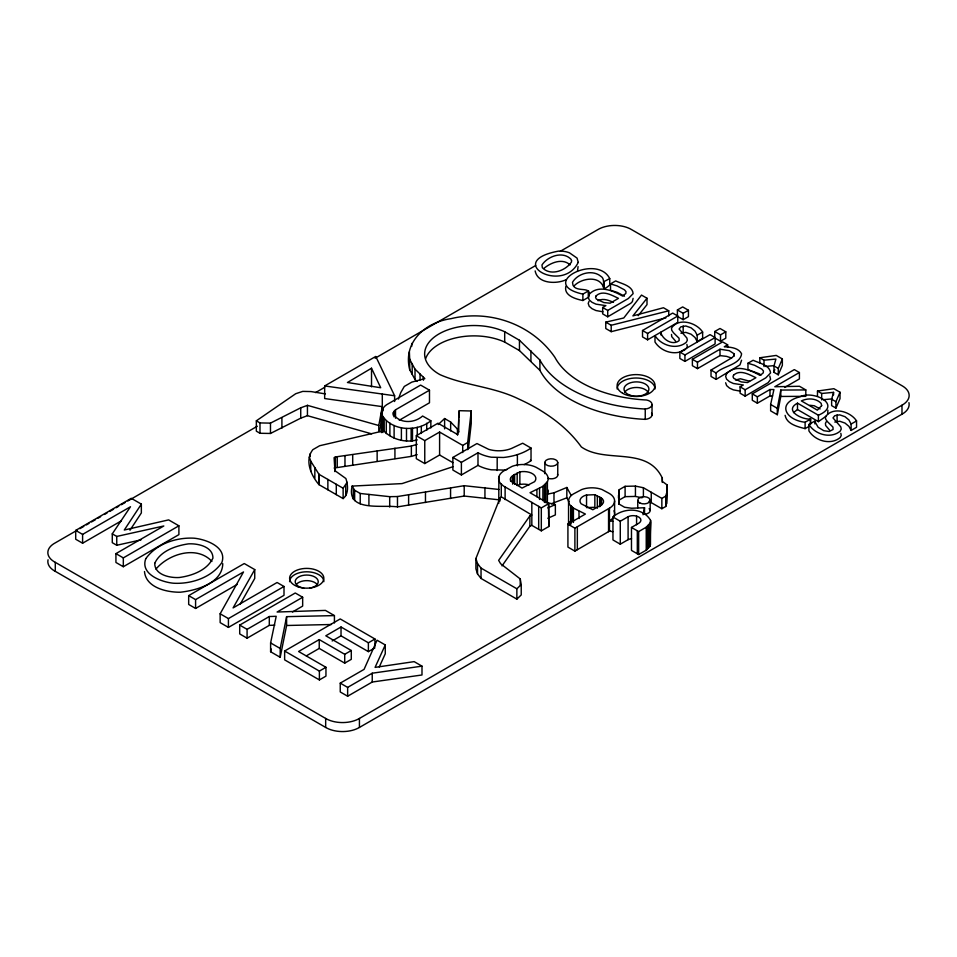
<?xml version="1.0" encoding="UTF-8"?>
<svg xmlns="http://www.w3.org/2000/svg" width="957" height="957" viewBox="0 0 957 957"><rect width="100%" height="100%" fill="white"/><g stroke="black" fill="none" stroke-linecap="round" stroke-linejoin="round"><path stroke-width="1.44" d="M468.416 448.63L471.239 423.604L471.239 410.996L459.264 410.685L457.841 434.681L437.971 423.209L416.295 435.722L416.295 458.666L424.764 463.559L439.598 455.006L452.852 462.65M649.013 501.324L661.849 508.729L665.773 506.468L666.551 503.609L667.077 484.924L662.4 481.431L662.28 478.01C646.968 445.747 605.482 463.906 581.354 446.943C565.802 425.315 542.846 410.015 518.897 399.081C493.908 386.724 465.15 385.659 440.041 374.677A49.321 28.471 0 0 1 436.739 335.321A49.321 28.471 0 0 1 504.698 331.732L519.46 340.261L539.904 360.011A121.025 69.873 0 0 0 645.245 409.022A8.075 4.665 0 0 0 652.028 404.811A8.075 4.665 0 0 0 646.573 400.002A105.33 60.817 0 0 1 554.904 357.344C532.164 324.22 489.625 309.207 450.998 318.669C425.482 322.234 402.67 341.984 409.704 369.725L415.015 379.51L417.037 381.448M666.551 503.609L667.077 484.924M612.958 517.007L620.28 521.242L628.091 516.732A7.788 4.498 0 0 1 635.352 515.835L637.123 516.278A7.788 4.498 0 0 1 639.061 523.072L631.476 527.439L631.476 550.395L638.654 554.534L646.238 550.155L650.018 546.16L650.593 520.393C643.116 507.27 623.521 507.437 612.958 517.007L612.958 539.951L620.28 544.186L628.091 539.676A7.788 4.498 0 0 1 631.524 538.695M650.449 544.796L650.593 520.393M381.412 432.612C382.979 423.628 377.261 410.804 386.652 404.715L420.637 385.085L429.478 390.193L429.478 402.801L399.272 420.243M471.239 410.996L467.686 442.517L462.71 445.4L439.598 432.05L424.764 440.615L416.295 435.722M618.521 498.13L619.167 489.733L625.1 486.312L635.436 486.096L643.403 487.747L661.849 498.394L665.773 496.133L666.551 493.262M618.689 504.16L619.167 489.733M378.781 431.428L378.781 425.518L382.298 406.641L324.662 398.543L324.662 385.946L375.754 356.447L394.619 395.767L394.619 401.509M379.594 431.499L382.298 416.989L382.298 394.045M777.311 414.716L777.311 408.328L780.792 390.061L805.806 389.93L805.806 396.33L780.792 396.449L777.311 414.716L770.636 410.864L770.636 404.476L773.926 389.559L769.99 389.523L757.37 396.808L752.286 393.877L752.286 400.277L757.37 403.208L769.99 395.923L772.61 395.935M274.815 625.172L269.3 625.364L247.085 638.187L239.705 633.917L239.705 625.088L247.085 629.347L269.3 616.535L276.202 616.296L270.604 642.925L270.604 651.753L280.198 657.292L280.198 648.463L286.61 616.655L334.424 615.602L334.424 622.959M280.198 657.292L286.61 625.495L286.61 616.655M270.604 651.753L271.19 648.954M643.02 514.758L644.528 507.736L631.596 508.239L624.598 507.27L619.083 504.088L618.521 495.176M565.85 286.406C563.637 295.617 575.911 299.122 582.885 300.51L588.591 297.208C592.909 284.983 576.868 293.261 573.004 285.21L572.489 282.315C577.813 273.188 592.598 269.228 601.02 276.441C607.324 279.982 598.436 295.019 609.741 284.995L609.741 278.607C596.881 252.887 536.59 283.858 582.885 294.11L588.591 290.82M827.661 414.058L827.901 410.242M417.168 444.311L411.366 446.034L335.381 456.956L334.101 457.697L334.938 470.677L345.896 478.536C347.965 484.984 348.994 493.788 343.132 498.585L318.968 484.637C311.121 475.533 304.326 460.508 312.819 449.682L319.65 445.735L383.709 430.829C392.035 439.514 405.624 443.067 417.252 439.897M409.369 362.201L410.146 359.389M759.822 357.774L776.223 355.418L782.359 358.959L782.359 365.347L778.28 374.809L773.986 372.333L773.986 365.945L775.9 359.066L764.009 360.191L759.822 357.774L759.822 362.882M773.986 372.333L774.751 369.581M817.481 391.054L833.882 388.698L840.019 392.238L840.019 398.638L835.939 408.101L831.633 405.624L831.633 399.225L833.559 392.346L821.668 393.471L817.481 391.054L817.481 396.174M577.538 271.046L578.064 266.584M650.018 546.16L650.449 521.852M498.884 476.849L498.776 500.104A19.678 11.364 0 0 0 498.848 503.215M510.56 478.488L510.763 477.89A9.51 5.491 0 0 1 512.653 475.737L519.866 471.909A12.142 7.01 0 0 1 532.882 473.954A12.142 7.01 0 0 1 534.58 481.682L522.032 488.106L511.277 481.455A9.51 5.491 0 0 1 510.56 478.488L510.571 481.251M398.435 399.081L400.744 392.621L404.285 386.461L411.809 382.118L424.836 378.637L415.015 369.163L409.704 359.377L409.369 351.853M633.115 298.369L632.362 301.646L630.783 303.261L607.719 316.803L602.671 313.884L602.671 307.496L605.877 305.642L595.924 304.135L592.024 302.316L589.189 299.864L588.208 297.029L589.333 294.134C598.508 284.6 612.887 290.581 622.529 296.036L625.83 293.5L626.01 291.646L624.454 289.804L617.109 285.928L610.53 283.894L610.53 290.282L617.109 292.328L624.454 296.192M588.962 301.491L588.208 303.417L589.189 306.264L592.024 308.704L595.924 310.523L602.934 311.815M501.277 496.815L531.829 515.033L529.879 515.895L498.645 560.371L500.631 563.721L520.261 578.961L521.23 584.595L521.23 594.943L516.864 599.13L481.036 578.447L477.531 573.949L475.904 568.841L475.904 558.493L500.033 498.035L501.277 496.815L501.277 484.218M778.28 374.809L778.28 368.421L782.359 358.959M835.939 408.101L835.939 401.713L840.019 392.238M393.339 415.434L393.339 412.623L395.504 409.823L429.478 390.193M385.264 644.946L375.072 667.388L414.154 661.634L421.989 666.156L421.989 674.984L372.237 682.03L347.642 696.229L340.249 691.971L340.249 683.131L364.067 669.386L377.046 640.209L385.264 644.946L385.264 653.787L379.271 666.981M343.132 498.585L343.132 488.249L347.14 482.268M686.301 348.659L687.329 346.601L686.887 344.424M188.673 595.625L244.25 563.541L254.741 569.594L233.089 607.91L277.099 582.502L284.002 586.485L284.002 595.326L228.424 627.409L220.146 622.624L220.146 613.796L243.509 571.951L195.587 599.608L188.673 595.625L188.673 604.453L195.587 608.449L237.204 584.416M240.303 603.975L254.741 578.423L254.741 569.594M826.573 421.283L825.436 423.305L825.652 425.53L829.563 430.064M75.699 530.405L131.276 498.31L141.349 504.136L124.29 530.011L168.635 519.89L178.899 525.812L178.899 534.64L123.321 566.723L115.929 562.465L115.929 553.625L163.814 525.979L116.754 536.434L112.28 533.85L130.487 506.743L82.601 534.389L75.699 530.405L75.699 539.234L82.601 543.217L121.431 520.799M129.985 530.214L141.349 512.964L141.349 504.136M502.018 565.898L529.879 526.242L531.829 525.369L541.315 530.848L548.816 526.517L548.816 503.573L530.022 492.711L542.894 486.323L547.512 481.527A19.224 11.101 0 0 0 543.109 471.215L536.016 467.231A20.145 11.628 0 0 0 512.27 466.298L504.746 470.342A19.678 11.364 0 0 0 499.303 475.629L498.776 477.16A19.678 11.364 0 0 0 500.379 483.249L503.25 485.881L541.315 507.904L548.816 503.573M155.943 569.104C168.671 553.876 196.711 545.059 211.928 561.4M665.869 317.915L611.2 331.672L605.769 328.538L605.769 322.138L623.761 317.987L641.513 295.079L647.004 298.249L632.9 315.906L663.452 307.747L668.752 310.798L668.752 315.918M638.187 315.678L647.004 304.637L647.004 298.249M631.476 527.439L638.654 531.59L646.238 527.211L650.018 523.204M516.864 599.13L516.864 588.782L521.23 584.595M438.222 424.549L444.61 418.544L450.651 422.025L457.458 429.095L458.738 432.241L458.738 419.633M826.405 416.008L818.402 421.63L797.492 409.548L797.492 403.16L818.402 415.23C843.021 404.679 813.247 390.037 800.267 396.712C775.948 402.897 785.506 420.111 805.112 422.252L810.651 419.058L810.651 424.166M760.935 374.821L763.267 372.847L763.447 370.993L761.892 369.151L754.547 365.275L747.967 363.241L747.967 369.641L759.2 373.756L760.994 374.941L759.966 375.383C750.324 369.928 735.945 363.947 726.77 373.481L725.645 376.376L726.626 379.211L729.461 381.664L733.361 383.482L743.314 384.989L740.108 386.843L740.108 393.231L745.156 396.15L768.22 382.609L770.564 379.367L769.811 376.053M797.492 403.16C783.412 410.589 802.325 419.896 810.651 419.058M793.509 412.623L797.492 409.548M683.717 350.633L685.439 349.317M574.332 285.653C581.832 277.913 600.338 275.233 603.747 288.117M543.959 268.343C550.873 262.613 562.453 257.84 570.097 264.874M371.651 433.844L307.436 415.685L300.737 418.161L270.472 433.461L259.993 433.282L256.332 431.164L256.332 420.829L295.725 393.71L302.759 391.389L311.085 391.58L325.38 393.901M567.92 524.149L574.894 528.168L610.303 507.688A18.303 10.563 0 0 0 608.915 493.238L601.905 489.482A18.733 10.814 0 0 0 581.724 489.541L573.219 494.051A17.872 10.324 0 0 0 569.834 504.865L573.422 508.107L585.397 514.053L567.92 524.149L567.92 547.093L574.894 551.124L610.303 530.633M371.519 368.218L347.451 382.501L380.707 387.741L371.519 368.218L371.519 386.855M381.412 413.962C390.324 431.152 416.893 432.492 430.853 420.781L422.611 416.02C414.441 423.341 400.038 423.879 393.423 414.357L393.339 412.623M77.302 530.154L55.291 542.858A22.86 13.195 0 0 0 55.291 562.345L55.291 571.341L325.667 727.44A23.518 13.577 0 0 0 359.425 727.44L901.984 414.202A23.447 13.542 0 0 0 908.935 402.646M79.898 528.659L83.785 526.41M86.369 524.914L88.965 523.419M91.549 521.924L95.437 519.687M98.021 518.192L100.617 516.696M104.492 514.447L107.088 512.952M109.672 511.457L113.56 509.22M116.156 507.724L118.74 506.229M121.336 504.734L125.211 502.485M127.807 500.99L257.289 426.236M315.559 392.597L324.626 387.358M375.132 358.205L535.693 265.508M560.3 251.296L597.85 229.62A23.303 13.446 0 0 1 631.596 229.62L901.984 385.719A23.447 13.542 0 0 1 901.984 405.206L901.984 414.202M115.929 553.625L123.321 557.895L178.899 525.812M603.747 281.729L609.741 278.607M610.53 283.894L615.686 280.915C621.691 283.798 632.421 285.653 633.127 293.632L628.354 298.5L607.719 310.415L602.671 307.496M334.101 468.033L411.366 456.381L417.168 454.659M677.4 309.96L682.664 306.922L688.442 310.259L688.442 316.647L683.178 319.686L677.4 316.348L677.4 309.96L683.178 313.298L688.442 310.259M642.518 330.5L672.699 313.083L677.771 316.013L677.771 322.401L647.59 339.831L642.518 336.9L642.518 330.5L647.59 333.431L677.771 316.013M506.827 469.66A46.295 26.736 0 0 1 503.645 470.066L491.24 469.803A34.177 19.726 0 0 1 477.986 465.389L461.394 474.971L452.876 470.054L452.876 457.446L476.957 443.546L488.644 449.335A21.82 12.597 0 0 0 511.373 448.51L522.689 443.223L531.027 448.043L531.027 460.652A46.295 26.736 0 0 1 524.125 464.623M452.876 457.446L461.394 462.363L477.986 452.781A34.177 19.726 0 0 0 491.24 457.207L503.645 457.47A46.295 26.736 0 0 0 515.943 455.065L518.79 454.156A46.295 26.736 0 0 0 531.027 448.043M682.604 351.063C672.95 355.406 660.497 350.848 654.995 342.008L654.995 335.62C661.155 345.644 676.826 350.298 686.301 342.271L687.329 340.214L686.887 338.036L679.087 329.041L680.882 326.827L685.798 325.978L691.098 327.82L695.021 331.122L697.198 335.177L702.629 332.043C696.505 322.557 678.716 317.293 671.515 328.048L671.742 330.273L673.453 332.737L679.051 338.24L679.171 340.596C672.592 346.015 662.531 339.448 660.701 332.33M680.882 333.215L685.798 332.366L691.098 334.208L695.021 337.51L697.198 341.577L702.629 338.443L702.629 332.043M714.735 331.517L719.999 328.478L725.789 331.816L725.789 338.204L720.513 341.242L714.735 337.905L714.735 331.517L720.513 334.854L725.789 331.816M679.853 352.056L710.034 334.639L715.106 337.57L715.106 343.958L684.937 361.387L679.853 358.456L679.853 352.056L684.937 354.987L715.106 337.57M220.146 613.796L228.424 618.581L284.002 586.485M731.483 358.026L726.566 356.363L719.999 355.609L697.474 368.624L692.389 365.694L692.389 359.294L722.571 341.876L727.643 344.807L727.643 347.367M239.705 625.088L295.27 592.993L302.663 597.264L302.663 606.092L292.435 612.002M692.389 359.294L697.474 362.225L719.999 349.221L729.306 350.681L733.959 353.707L733.995 355.681L731.89 357.786L711.027 370.06L711.027 376.448L716.111 379.391L739.976 364.88L741.591 360.179M727.643 344.807L724.293 346.745C730.37 347.2 738.421 347.606 741.591 353.791C740.132 365 722.786 365.909 716.111 372.991L711.027 370.06M302.663 597.264L277.099 612.025L325.428 610.41L334.424 615.602M747.967 363.241L753.123 360.263C759.128 363.146 769.859 365 770.564 372.979L765.791 377.848L745.156 389.762L740.108 386.843M306.336 655.868L319.231 648.415L344.723 663.129L351.291 659.337L351.291 650.509L344.723 654.301L319.231 639.587L298.596 651.502L325.954 667.292L325.954 676.132L319.387 679.925L284.636 659.863L284.636 651.023L340.214 618.94L374.965 639.001L374.965 646.358M374.965 639.001L368.385 642.793L341.027 627.002L325.799 635.795L351.291 650.509M752.286 393.877L794.322 369.605L799.406 372.536L799.406 378.936L784.644 387.453M332.151 640.963L341.027 635.831L368.385 651.633L374.965 647.841M799.406 372.536L774.799 386.748L799.49 386.281L805.806 389.93M284.636 651.023L319.387 671.096L325.954 667.292M619.167 500.08L625.1 496.647L635.436 496.432L642.075 497.807M340.249 683.131L347.642 687.401L372.237 673.202L421.989 666.156M840.808 433.294L841.239 435.471L840.21 437.528C830.748 445.555 815.077 440.902 808.916 430.877L808.916 424.477L814.622 421.188L818.115 427.241L823.762 430.698L829.217 431.499L833.092 429.466L832.961 427.097L827.374 421.594L825.652 419.142L825.436 416.905C832.626 406.163 850.426 411.414 856.551 420.913L856.551 427.3L851.12 430.435L848.943 426.379L845.007 423.078L839.72 421.236L834.803 422.073M785.111 415.338C786.81 424.226 797.552 426.69 805.112 428.64L809.538 426.092M808.916 424.477C815.077 434.514 830.748 439.155 840.21 431.128L841.239 429.071L840.808 426.894L832.997 417.91L834.803 415.685L839.72 414.848L845.007 416.69L848.943 419.979L851.12 424.047L856.551 420.913M55.291 562.345L325.667 718.444A23.518 13.577 0 0 0 359.425 718.444L901.984 405.206M256.332 420.829L259.993 422.934L270.472 423.114L300.737 407.814L307.436 405.349L378.781 425.518M547.835 507.916L555.359 504.566L555.359 514.914L547.835 518.263M598.017 300.725C602.958 297.974 608.748 300.235 613.449 302.376M735.454 380.073L740.359 378.769L749.57 381.197M548.014 490.02A19.224 11.101 0 0 1 547.512 494.135L553.983 492.795L566.831 487.472L570.862 494.817M551.352 503.741L566.831 497.819L566.831 487.472M452.972 466.705L402.06 483.596L352.152 486.084C345.836 512.33 382.322 504.554 397.478 506.887L464.205 496.049L498.884 499.793M529.137 484.888A12.142 7.01 0 0 0 519.866 484.505L517.175 485.51L517.175 472.902M566.317 279.635C556.484 284.325 537.595 283.87 535.154 270.927M605.769 322.138L611.2 325.272L668.752 310.798M112.28 533.85L112.28 542.679L116.754 545.263L141.002 539.88M352.152 486.084L354.652 490.259L360.227 493.477L389.69 496.671L397.478 496.539L464.205 485.701L498.884 489.458M765.504 366.435L774.416 365.598M823.152 399.727L832.076 398.878M286.61 625.495L331.433 624.502M809.861 405.278L814.216 405.744L820.161 408.938M594.847 494.697L586.222 495.044A11.293 6.52 0 0 0 581.162 503.789L592.826 509.758L601.845 504.554A8.84 5.108 0 0 0 601.558 498.262L594.847 494.697L594.847 507.294L586.545 507.593L586.545 494.984M740.371 391.162L733.361 389.87L729.461 388.063L726.626 385.611L725.645 382.764M324.662 385.946L394.619 395.767M612.791 521.326L609.453 520.799L610.303 520.297A18.303 10.563 0 0 0 612.97 517.845M612.791 531.661L609.453 531.147L609.453 508.203M545.299 502.21L555.359 504.566M773.986 365.945L778.28 368.421M831.633 399.225L835.939 401.713M770.636 404.476L777.311 408.328M425.686 358.516A49.321 28.471 0 0 1 504.698 342.08L519.46 350.597L539.904 370.359A121.025 69.873 0 0 0 645.245 419.369A8.075 4.665 0 0 0 651.55 413.125M530.357 460.257L531.027 460.652M548.816 526.517L548.397 503.322M309.338 457.075L310.738 461.154L318.968 474.301L343.132 488.249M475.904 558.493L477.531 563.601L481.036 568.099L516.864 588.782M270.604 642.925L280.198 648.463M675.642 341.194L671.742 336.673L671.515 334.436M566.831 497.819L568.841 501.48M222.778 563.673C222.311 583.256 196.532 590.433 180.323 592.216C166.817 592.395 145.883 587.682 144.483 571.532M851.12 424.047L851.12 430.435M837.1 414.86L837.1 421.247M833.559 392.346L833.559 394.906M821.668 393.471L821.668 399.87M818.402 415.23L818.402 421.63M814.886 421.343L814.886 423.903M810.352 418.879L810.352 423.999M805.112 422.252L805.112 428.64M780.792 390.061L780.792 396.449M769.99 389.523L769.99 395.923M764.009 360.191L764.009 366.579M757.37 396.808L757.37 403.208M745.156 389.762L745.156 396.15M733.959 353.707L733.959 356.267M720.513 334.854L720.513 341.242M719.999 349.221L719.999 355.609M716.111 372.991L716.111 379.391M697.474 362.225L697.474 368.624M697.198 335.177L697.198 341.577M684.937 354.987L684.937 361.387M683.178 313.298L683.178 319.686M683.178 325.99L683.178 332.39M665.773 496.133L665.773 506.468M662.28 478.01L662.28 482.436M661.849 498.394L661.849 508.729M660.964 332.486L660.964 335.046M652.028 404.811L652.028 415.159M651.25 492.269L651.25 502.616M650.174 500.068L650.174 510.404M648.427 525.022L648.427 547.966M647.59 333.431L647.59 339.831M647.016 526.613L647.016 549.557M646.238 527.211L646.238 550.155M645.245 409.022L645.245 419.369M644.528 507.736L644.528 513.646M643.403 487.747L643.403 496.611M638.654 531.59L638.654 554.534M637.757 500.535L637.757 507.916M637.326 530.812L637.326 553.768M636.584 516.146L636.584 524.747M635.436 486.096L635.436 496.432M628.091 516.732L628.091 539.676M625.1 486.312L625.1 496.647M620.28 521.242L620.28 544.186M614.597 501.025L614.597 513.634M611.2 325.272L611.2 331.672M608.556 508.729L608.556 531.685M607.719 310.415L607.719 316.803M604.046 281.896L604.046 288.296M601.558 498.262L601.558 505.26M600.589 497.556L600.589 505.954M599.716 496.994L599.716 506.791M597.347 495.63L597.347 508.227M588.292 290.653L588.292 295.761M582.885 294.11L582.885 300.51M578.997 511.313L578.997 518.491M577.346 526.757L577.346 549.701M574.894 528.168L574.894 551.124M573.422 508.107L573.422 522.45M571.999 507.114L571.999 521.457M570.803 506.026L570.803 523.24M570.719 505.93L570.719 524.58M568.554 501.097L568.554 524.053M557.752 462.494A6.46 3.72 0 0 1 548.074 465.712A6.46 3.72 0 0 1 548.074 459.264A6.46 3.72 0 0 1 557.752 462.494L557.752 475.091M553.983 492.795L553.983 503.131M547.404 481.694L547.404 503.167M545.813 483.991L545.813 502.628M544.844 462.494L544.844 473.691M544.425 485.259L544.425 502.473M542.894 486.323L542.894 500.667M541.315 507.904L541.315 530.848M539.904 360.011L539.904 370.359M539.545 488.249L539.545 499.458M538.683 506.373L538.683 529.329M536.913 489.781L536.913 496.779M531.829 502.425L531.829 525.369M530.92 350.824L530.92 361.16M529.879 515.895L529.879 526.242M520.261 578.961L520.261 584.871M519.866 471.909L519.866 484.505M519.46 340.261L519.46 350.597M517.39 454.599L517.39 465.808M514.627 474.373L514.627 484.17M513.694 474.971L513.694 483.381M512.653 475.737L512.653 484.146M505.117 486.993L505.117 499.602M504.698 331.732L504.698 342.08M500.033 498.035L500.033 500.99M497.185 457.901L497.185 470.509M484.936 487.556L484.936 497.891M481.036 568.099L481.036 578.447M477.986 452.781L477.986 465.389M477.531 563.601L477.531 573.949M467.758 441.907L467.686 449.694M464.205 485.701L464.205 496.049M462.71 445.4L462.71 452.565M461.394 462.363L461.394 474.971M459.264 410.685L459.264 417.683M457.458 429.095L457.458 435.004M450.651 422.025L450.651 430.889M450.568 488.226L450.568 498.573M444.61 418.544L444.61 428.88M439.598 432.05L439.598 455.006M430.853 420.781L430.853 427.946M426.726 423.233L426.726 430.243M425.47 492.161L425.47 502.497M424.764 440.615L424.764 463.559M423.413 377.261L423.413 380.216M421.319 426.451L421.319 433.449M420.063 374.031L420.063 379.941M417.252 427.289L417.252 435.698M415.015 369.163L415.015 379.51M412.491 428.281L412.491 440.89M412.192 363.959L412.192 374.307M411.701 343.431L411.701 346.386M411.366 446.034L411.366 456.381M411.127 428.341L411.127 440.95M409.704 359.377L409.704 369.725M408.615 494.793L408.615 505.14M406.498 428.533L406.498 441.141M401.39 427.647L401.39 440.256M397.478 496.539L397.478 506.887M395.504 409.823L395.504 418.221M394.93 448.199L394.93 458.547M394.105 425.494L394.105 438.091M393.961 411.235L393.961 416.845M389.882 423.054L389.882 435.662M389.69 496.671L389.69 507.007M386.293 420.984L386.293 433.581M383.769 418.329L383.769 430.937M383.709 418.221L383.709 430.829M383.171 407.909L383.171 410.78M382.92 416.762L382.92 432.54M381.735 410.816L381.735 432.337M377.142 451.01L377.142 461.346M372.237 673.202L372.237 682.03M368.912 494.422L368.912 504.758M368.385 642.793L368.385 651.633M360.227 493.477L360.227 503.813M359.425 718.444L359.425 727.44M354.652 490.259L354.652 500.607M353.336 488.907L353.336 499.243M352.702 454.862L352.702 465.198M347.642 687.401L347.642 696.229M345.716 485.366L345.716 495.714M344.975 455.927L344.975 466.262M344.723 654.301L344.723 663.129M341.027 627.002L341.027 635.831M337.247 456.991L337.247 467.327M336.29 484.302L336.29 494.649M335.381 456.956L335.381 467.303M334.902 465.7L334.902 471.61M334.854 460.126L334.854 470.461M327.868 479.433L327.868 489.781M325.667 718.444L325.667 727.44M319.387 671.096L319.387 679.925M319.231 639.587L319.231 648.415M318.968 474.301L318.968 484.637M318.813 474.05L318.813 484.398M314.841 467.698L314.841 478.045M310.738 461.154L310.738 471.49M310.247 453.57L310.247 456.525M307.436 405.349L307.436 415.685M300.737 407.814L300.737 418.161M281.908 417.79L281.908 428.138M270.472 423.114L270.472 433.461M269.3 616.535L269.3 625.364M259.993 422.934L259.993 433.282M247.085 629.347L247.085 638.187M228.424 618.581L228.424 627.409M195.587 599.608L195.587 608.449M123.321 557.895L123.321 566.723M116.754 536.434L116.754 545.263M82.601 534.389L82.601 543.217M55.291 571.341A22.86 13.195 0 0 1 48.065 559.773M303.752 588.1A11.508 6.639 0 0 1 297.304 577.872A11.508 6.639 0 0 1 316.145 577.872A11.508 6.639 0 0 1 309.709 588.1M296.766 583.949A11.508 6.639 0 0 1 316.695 583.949M624.586 392.514A12.441 7.178 0 0 1 636.967 387.477A12.441 7.178 0 0 1 648.583 393.088M289.6 581.677A17.13 9.893 0 0 1 306.73 571.796A17.13 9.893 0 0 1 323.849 581.677M617.121 388.949A18.961 10.946 0 0 1 636.082 378.003A18.961 10.946 0 0 1 655.043 388.949M613.975 510.763A18.303 10.563 0 0 1 613.844 516.493M568.709 525.333A17.872 10.324 0 0 1 569.068 521.493M649.133 508.646A6.221 3.589 0 0 1 644.372 514.22M557.524 474.134A6.46 3.72 0 0 1 555.227 478.045A6.46 3.72 0 0 1 548.074 478.321M154.735 563.29C154.555 574.966 170.083 578.1 179.342 577.502C192.058 575.755 207.059 570.384 212.933 558.134C213.076 546.543 197.549 543.253 188.266 543.887C175.645 545.789 160.429 550.933 154.735 563.29M571.544 260.615L571.473 262.015C565.683 270.735 550.634 276.382 542.368 267.745L541.961 264.969C547.727 256.213 562.752 250.698 571.03 259.287L571.544 260.615M578.231 262.397C562.572 294.589 503.382 261.225 558.637 251.105A17.011 9.821 0 0 1 569.475 252.815L577.071 258.115L578.231 262.397M145.775 558.685C140.009 574.176 161.266 582.012 173.265 583.208C191.149 584.296 211.174 577.693 221.809 562.68C227.407 547.177 206.126 539.329 194.092 538.193C176.279 537.212 156.422 543.791 145.775 558.685M596.103 295.857L595.565 297.436L596.367 299.051L603.891 302.579L610.099 303.202L618.473 298.369C611.882 295.294 602.659 289.696 596.103 295.857M733.541 375.204L733.002 376.783L733.804 378.398L741.328 381.927L747.537 382.549L755.91 377.716C749.319 374.642 740.096 369.043 733.541 375.204M821.668 405.636L817.35 410.134L801.38 400.911C807.672 397.897 816.034 398.1 821.118 403.328L821.668 405.636M298.165 586.844A17.13 9.893 0 0 0 323.849 578.279A17.13 9.893 0 0 0 298.165 569.714A17.13 9.893 0 0 0 298.165 586.844M622.672 393.291A18.961 10.946 0 0 0 654.397 388.386A18.961 10.946 0 0 0 631.177 374.977A18.961 10.946 0 0 0 622.672 393.291M629.79 395.121A12.441 7.178 0 0 0 648.882 389.367A12.441 7.178 0 0 0 630.687 382.704A12.441 7.178 0 0 0 629.79 395.121M639.862 502.999A6.221 3.589 0 0 0 650.066 501.001A6.221 3.589 0 0 0 641.968 496.898A6.221 3.589 0 0 0 639.862 502.999"/></g></svg>
